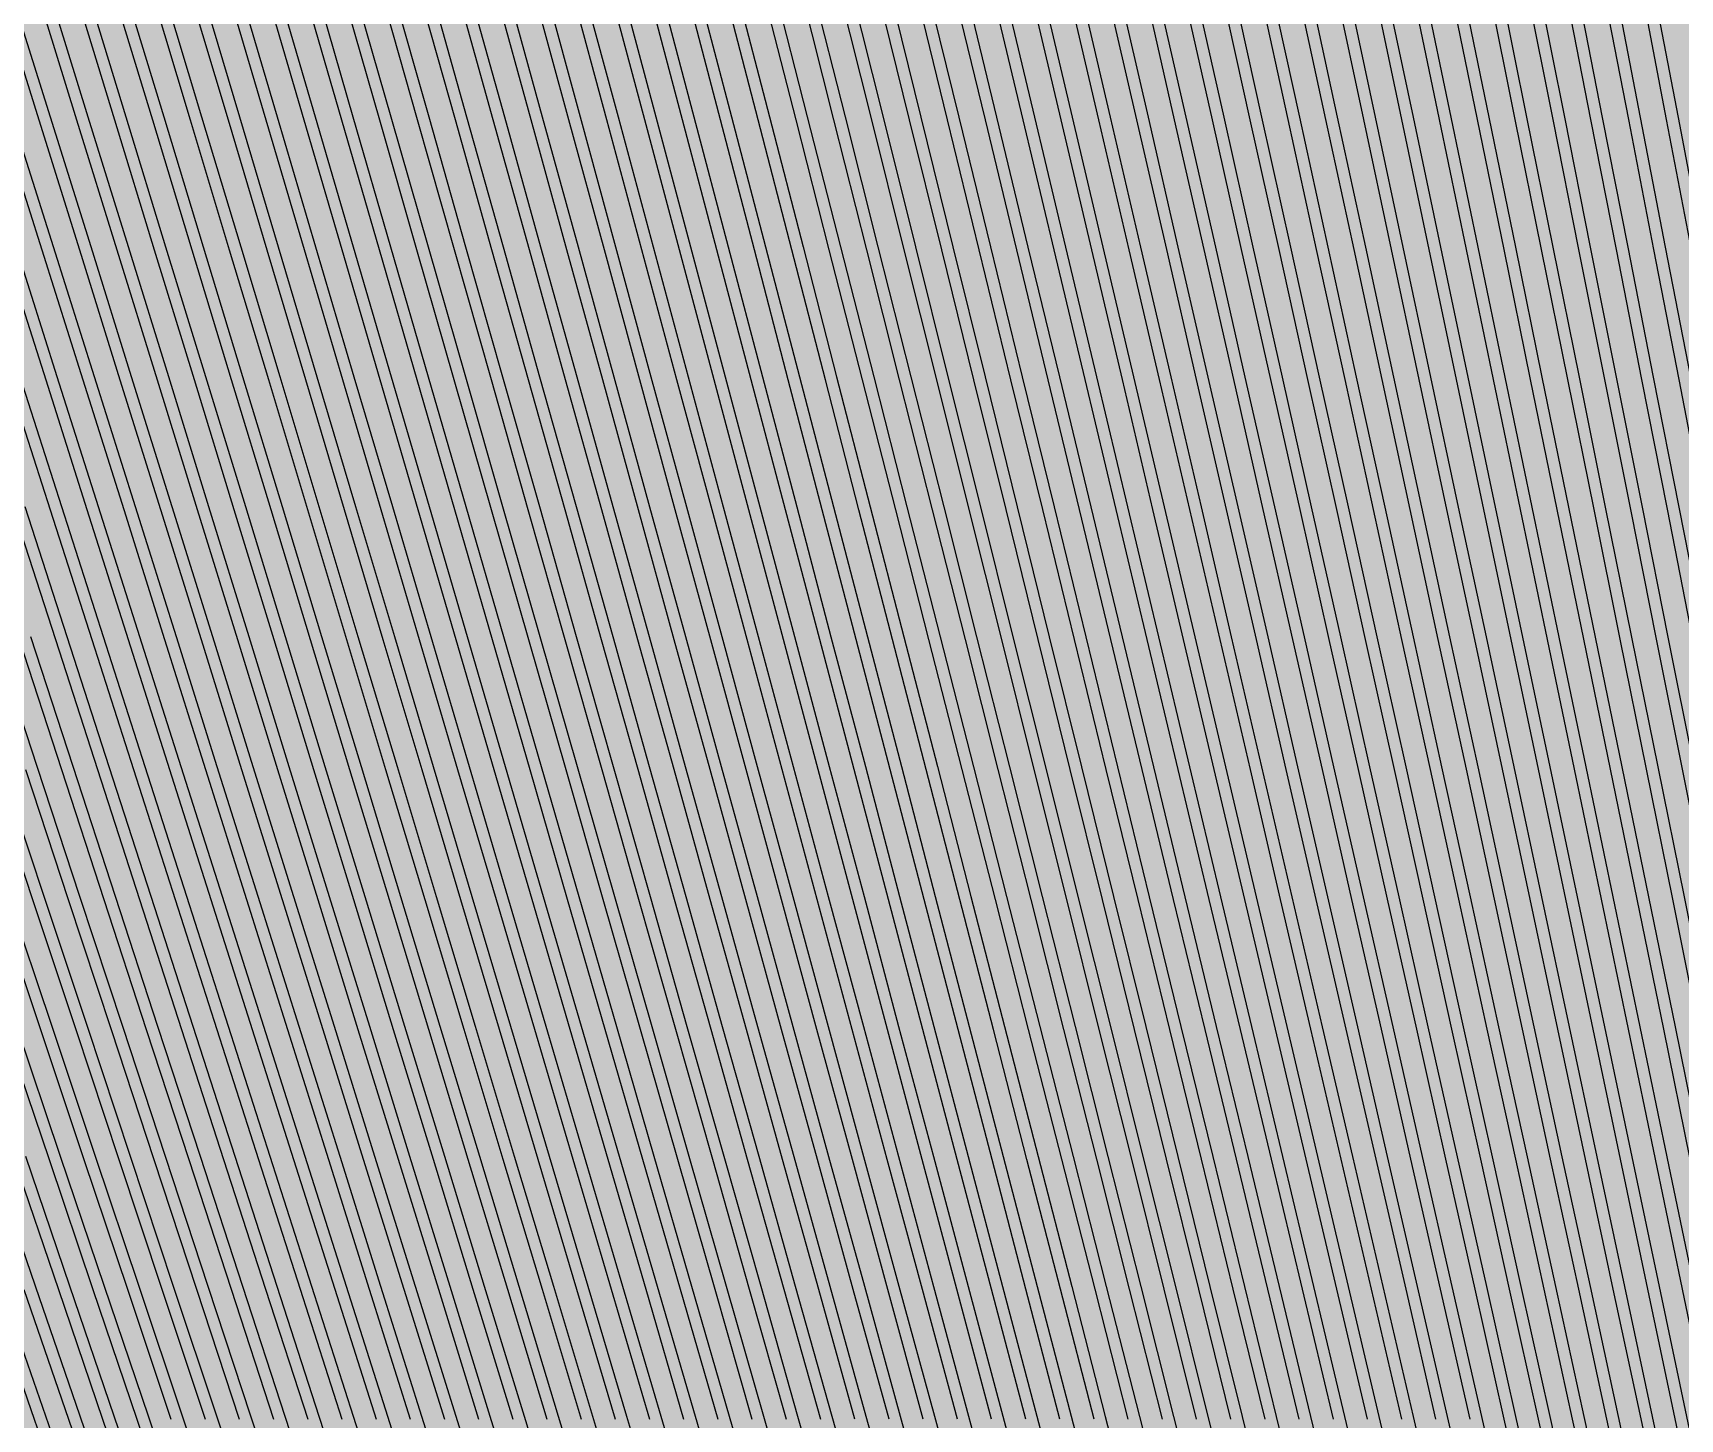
# Model space of a CAD drawing. Header units: metres. Extents: x -7231 to 10969, y -37556 to 1873.
# Drawn here: x 1142.6 to 1427.9, y -18014.6 to -17774.6 of the extents above; entities that cross this region are included whole.
import ezdxf

# ---------------------------------------------------------------- set-up
doc = ezdxf.new("R2010")
doc.units = ezdxf.units.M
for name, color, linetype in [('Metal1', 4, 'CONTINUOUS'), ('Metal2', 3, 'CONTINUOUS'), ('Polyimide', 7, 'CONTINUOUS')]:
    doc.layers.add(name, color=color, linetype=linetype)

msp = doc.modelspace()

# ---------------------------------------------------------------- hatches: boundary and pattern name
at = {"layer": 'Polyimide'}
msp.add_hatch(color=7, dxfattribs=at).paths.add_polyline_path([(4065.69, -468), (4066.67, -501.99), (4068.51, -535.99), (4071.41, -569.99), (4075.54, -603.99), (4081.04, -637.99), (4088.01, -671.99), (4096.52, -705.98), (4106.62, -739.98), (4118.33, -773.98), (4131.63, -807.98), (4146.49, -841.98), (4162.87, -875.98), (4180.68, -909.97), (4199.83, -943.97), (4220.22, -977.97), (4241.73, -1011.97), (4264.21, -1045.97), (4287.52, -1079.96), (4311.51, -1113.96), (4336.01, -1147.96), (4360.86, -1181.96), (4385.88, -1215.96), (4410.89, -1249.96), (4435.74, -1283.95), (4460.24, -1317.95), (4484.23, -1351.95), (4507.54, -1385.95), (4530.02, -1419.95), (4551.53, -1453.94), (4571.92, -1487.94), (4591.07, -1521.94), (4608.88, -1555.94), (4625.26, -1589.94), (4640.12, -1623.94), (4653.42, -1657.93), (4665.13, -1691.93), (4675.23, -1725.93), (4683.74, -1759.93), (4690.71, -1793.93), (4696.21, -1827.93), (4700.34, -1861.92), (4703.24, -1895.92), (4705.08, -1929.92), (4706.06, -1963.92), (4706.44, -1997.92), (4706.5, -2031.91), (4706.5, -4793.02), (4709.95, -4838.39), (4720.22, -4882.71), (4737.08, -4924.98), (4760.13, -4964.2), (4788.85, -4999.49), (4822.58, -5030.03), (4860.53, -5055.12), (4901.85, -5074.18), (4901.85, -5074.18), (4970.68, -5105.23), (5034.7, -5145.26), (5092.76, -5193.54), (5143.8, -5249.19), (5186.89, -5311.2), (5221.24, -5378.44), (5246.23, -5449.69), (5261.41, -5523.66), (5266.5, -5599), (5261.41, -5674.34), (5246.23, -5748.31), (5221.24, -5819.56), (5186.89, -5886.8), (5143.8, -5948.81), (5092.76, -6004.46), (5034.7, -6052.74), (4970.68, -6092.77), (4901.85, -6123.82), (4860.53, -6142.88), (4822.58, -6167.97), (4788.85, -6198.51), (4760.13, -6233.8), (4737.08, -6273.02), (4720.22, -6315.29), (4709.95, -6359.61), (4706.5, -6404.98), (4706.5, -9221.52), (4709.95, -9266.88), (4720.22, -9311.21), (4737.08, -9353.47), (4760.13, -9392.7), (4788.85, -9427.98), (4822.58, -9458.52), (4860.53, -9483.61), (4901.85, -9502.67), (4970.68, -9533.72), (5034.7, -9573.75), (5092.76, -9622.03), (5143.8, -9677.68), (5186.89, -9739.69), (5221.24, -9806.94), (5246.23, -9878.19), (5261.41, -9952.16), (5266.5, -10027.49), (5261.41, -10102.83), (5246.23, -10176.8), (5221.24, -10248.05), (5186.89, -10315.3), (5143.8, -10377.31), (5092.76, -10432.96), (5034.7, -10481.24), (4970.68, -10521.27), (4901.85, -10552.32), (4860.53, -10571.38), (4822.58, -10596.46), (4788.85, -10627), (4760.13, -10662.29), (4737.08, -10701.52), (4720.22, -10743.78), (4709.95, -10788.1), (4706.5, -10833.47), (4706.5, -13650.01), (4709.95, -13695.38), (4720.22, -13739.7), (4737.08, -13781.96), (4760.13, -13821.19), (4788.85, -13856.48), (4822.58, -13887.02), (4860.53, -13912.11), (4901.85, -13931.17), (4970.68, -13962.22), (5034.7, -14002.25), (5092.76, -14050.53), (5143.8, -14106.18), (5186.89, -14168.19), (5221.24, -14235.43), (5246.23, -14306.68), (5261.41, -14380.65), (5266.5, -14455.99), (5261.41, -14531.33), (5246.23, -14605.29), (5221.24, -14676.55), (5186.89, -14743.79), (5143.8, -14805.8), (5092.76, -14861.45), (5034.7, -14909.73), (4970.68, -14949.76), (4901.85, -14980.81), (4860.53, -14999.87), (4822.58, -15024.96), (4788.85, -15055.5), (4760.13, -15090.79), (4737.08, -15130.01), (4720.22, -15172.27), (4709.95, -15216.6), (4706.5, -15261.97), (4706.5, -15455.99), (4720.95, -15750.04), (4764.14, -16041.26), (4835.68, -16326.84), (4934.86, -16604.04), (5060.74, -16870.18), (5212.09, -17122.7), (5387.47, -17359.17), (5585.18, -17577.31), (5803.32, -17775.02), (6039.79, -17950.4), (6292.31, -18101.75), (6558.45, -18227.63), (6835.65, -18326.81), (7121.23, -18398.34), (7412.45, -18441.54), (7706.5, -18455.99), (9969.01, -18455.99), (10047.42, -18459.84), (10125.08, -18471.36), (10201.23, -18490.44), (10275.15, -18516.89), (10346.12, -18550.45), (10413.46, -18590.81), (10476.52, -18637.58), (10534.69, -18690.3), (10587.41, -18748.47), (10634.18, -18811.53), (10674.54, -18878.87), (10708.11, -18949.84), (10734.56, -19023.76), (10753.63, -19099.92), (10765.15, -19177.58), (10769.01, -19255.99), (10769.01, -20895.8), (10730.24, -20951.41), (10694.6, -21009.08), (10662.21, -21068.63), (10633.17, -21129.89), (10607.55, -21192.66), (10585.45, -21256.74), (10566.93, -21321.96), (10552.05, -21388.09), (10540.84, -21454.95), (10533.35, -21522.33), (10529.6, -21590.02), (10529.6, -21657.81), (10533.35, -21725.5), (10540.84, -21792.87), (10552.05, -21859.73), (10566.93, -21925.87), (10585.45, -21991.08), (10607.55, -22055.17), (10633.17, -22117.94), (10662.21, -22179.19), (10694.6, -22238.74), (10730.24, -22296.41), (10769.01, -22352.03), (10769.01, -32454.24), (10728.74, -32510.49), (10691.72, -32568.92), (10658.05, -32629.35), (10627.85, -32691.58), (10601.2, -32755.42), (10578.21, -32820.67), (10558.93, -32887.1), (10543.44, -32954.52), (10531.77, -33022.71), (10523.97, -33091.44), (10520.07, -33160.51), (10520.07, -33229.69), (10523.97, -33298.75), (10531.77, -33367.49), (10543.44, -33435.67), (10558.93, -33503.09), (10578.21, -33569.53), (10601.2, -33634.77), (10627.85, -33698.61), (10658.05, -33760.85), (10691.72, -33821.28), (10728.74, -33879.71), (10769.01, -33935.96), (10769.01, -36556), (10765.15, -36634.41), (10753.63, -36712.07), (10734.56, -36788.23), (10708.11, -36862.15), (10674.54, -36933.12), (10634.18, -37000.46), (10587.41, -37063.51), (10534.69, -37121.69), (10476.52, -37174.41), (10413.46, -37221.18), (10346.12, -37261.54), (10275.15, -37295.1), (10201.23, -37321.55), (10125.08, -37340.63), (10047.42, -37352.15), (9969.01, -37356), (-6231.01, -37356), (-6309.42, -37352.15), (-6387.08, -37340.63), (-6463.23, -37321.55), (-6537.15, -37295.1), (-6608.12, -37261.54), (-6675.46, -37221.18), (-6738.52, -37174.41), (-6796.69, -37121.69), (-6849.41, -37063.51), (-6896.18, -37000.46), (-6936.54, -36933.12), (-6970.11, -36862.15), (-6996.56, -36788.23), (-7015.63, -36712.07), (-7027.15, -36634.41), (-7031.01, -36556), (-7031.01, -33936), (-6990.74, -33879.75), (-6953.7, -33821.31), (-6920.03, -33760.88), (-6889.82, -33698.64), (-6863.18, -33634.8), (-6840.18, -33569.55), (-6820.9, -33503.11), (-6805.4, -33435.69), (-6793.74, -33367.49), (-6785.94, -33298.75), (-6782.03, -33229.68), (-6782.03, -33160.5), (-6785.94, -33091.43), (-6793.74, -33022.69), (-6805.4, -32954.5), (-6820.9, -32887.07), (-6840.18, -32820.63), (-6863.18, -32755.39), (-6889.82, -32691.54), (-6920.03, -32629.3), (-6953.7, -32568.87), (-6990.74, -32510.43), (-7031.01, -32454.18), (-7031.01, -22364.83), (-6990.74, -22308.58), (-6953.7, -22250.14), (-6920.03, -22189.71), (-6889.82, -22127.47), (-6863.18, -22063.62), (-6840.18, -21998.38), (-6820.9, -21931.94), (-6805.4, -21864.51), (-6793.74, -21796.32), (-6785.94, -21727.58), (-6782.03, -21658.51), (-6782.03, -21589.33), (-6785.94, -21520.26), (-6793.74, -21451.52), (-6805.4, -21383.32), (-6820.9, -21315.9), (-6840.18, -21249.46), (-6863.18, -21184.21), (-6889.82, -21120.37), (-6920.03, -21058.13), (-6953.7, -20997.7), (-6990.74, -20939.26), (-7031.01, -20883.01), (-7031.01, -19255.99), (-7027.15, -19177.58), (-7015.63, -19099.92), (-6996.56, -19023.76), (-6970.11, -18949.84), (-6936.54, -18878.87), (-6896.18, -18811.53), (-6849.41, -18748.47), (-6796.69, -18690.3), (-6738.52, -18637.58), (-6675.46, -18590.81), (-6608.12, -18550.45), (-6537.15, -18516.89), (-6463.23, -18490.44), (-6387.08, -18471.36), (-6309.42, -18459.84), (-6231.01, -18455.99), (-3968.5, -18455.99), (-3674.45, -18441.54), (-3383.23, -18398.34), (-3097.65, -18326.81), (-2820.45, -18227.63), (-2554.31, -18101.75), (-2301.79, -17950.4), (-2065.32, -17775.02), (-1847.18, -17577.31), (-1649.47, -17359.17), (-1474.09, -17122.7), (-1322.74, -16870.18), (-1196.86, -16604.04), (-1097.68, -16326.84), (-1026.14, -16041.26), (-982.95, -15750.04), (-968.5, -15455.99), (-968.5, -15261.97), (-971.95, -15216.6), (-982.22, -15172.27), (-999.08, -15130.01), (-1022.13, -15090.79), (-1050.85, -15055.5), (-1084.58, -15024.96), (-1122.53, -14999.87), (-1163.85, -14980.81), (-1232.68, -14949.76), (-1296.7, -14909.73), (-1354.76, -14861.45), (-1405.8, -14805.8), (-1448.89, -14743.79), (-1483.24, -14676.55), (-1508.23, -14605.29), (-1523.41, -14531.33), (-1528.5, -14455.99), (-1523.41, -14380.65), (-1508.23, -14306.68), (-1483.24, -14235.43), (-1448.89, -14168.19), (-1405.8, -14106.18), (-1354.76, -14050.53), (-1296.7, -14002.25), (-1232.68, -13962.22), (-1163.85, -13931.17), (-1122.53, -13912.11), (-1084.58, -13887.02), (-1050.85, -13856.48), (-1022.13, -13821.19), (-999.08, -13781.96), (-982.22, -13739.7), (-971.95, -13695.38), (-968.5, -13650.01), (-968.5, -12309.64), (-971.95, -12264.27), (-982.22, -12219.94), (-999.08, -12177.68), (-1022.13, -12138.46), (-1050.85, -12103.17), (-1084.58, -12072.63), (-1122.53, -12047.54), (-1163.85, -12028.48), (-1232.68, -11997.43), (-1296.7, -11957.4), (-1354.76, -11909.12), (-1405.8, -11853.47), (-1448.89, -11791.46), (-1483.24, -11724.22), (-1508.23, -11652.96), (-1523.41, -11579), (-1528.5, -11503.66), (-1523.41, -11428.32), (-1508.23, -11354.35), (-1483.24, -11283.1), (-1448.89, -11215.86), (-1405.8, -11153.85), (-1354.76, -11098.2), (-1296.7, -11049.92), (-1232.68, -11009.89), (-1163.85, -10978.84), (-1122.53, -10959.78), (-1084.58, -10934.69), (-1050.85, -10904.15), (-1022.13, -10868.86), (-999.08, -10829.63), (-982.22, -10787.37), (-971.95, -10743.05), (-968.5, -10697.68), (-968.5, -9357.31), (-971.95, -9311.94), (-982.22, -9267.62), (-999.08, -9225.35), (-1022.13, -9186.13), (-1050.85, -9150.84), (-1084.58, -9120.3), (-1122.53, -9095.21), (-1163.85, -9076.15), (-1163.85, -9076.15), (-1232.68, -9045.1), (-1296.7, -9005.07), (-1354.76, -8956.79), (-1405.8, -8901.14), (-1448.89, -8839.13), (-1483.24, -8771.89), (-1508.23, -8700.64), (-1523.41, -8626.67), (-1528.5, -8551.33), (-1523.41, -8475.99), (-1508.23, -8402.02), (-1483.24, -8330.77), (-1448.89, -8263.53), (-1405.8, -8201.52), (-1354.76, -8145.87), (-1296.7, -8097.59), (-1232.68, -8057.56), (-1163.85, -8026.51), (-1163.85, -8026.51), (-1122.53, -8007.45), (-1084.58, -7982.36), (-1050.85, -7951.82), (-1022.13, -7916.53), (-999.08, -7877.31), (-982.22, -7835.04), (-971.95, -7790.72), (-968.5, -7745.35), (-968.5, -6404.98), (-971.95, -6359.61), (-982.22, -6315.29), (-999.08, -6273.02), (-1022.13, -6233.8), (-1050.85, -6198.51), (-1084.58, -6167.97), (-1122.53, -6142.88), (-1163.85, -6123.82), (-1163.85, -6123.82), (-1232.68, -6092.77), (-1296.7, -6052.74), (-1354.76, -6004.46), (-1405.8, -5948.81), (-1448.89, -5886.8), (-1483.24, -5819.56), (-1508.23, -5748.31), (-1523.41, -5674.34), (-1528.5, -5599), (-1523.41, -5523.66), (-1508.23, -5449.69), (-1483.24, -5378.44), (-1448.89, -5311.2), (-1405.8, -5249.19), (-1354.76, -5193.54), (-1296.7, -5145.26), (-1232.68, -5105.23), (-1163.85, -5074.18), (-1163.85, -5074.18), (-1122.53, -5055.12), (-1084.58, -5030.03), (-1050.85, -4999.49), (-1022.13, -4964.2), (-999.08, -4924.98), (-982.22, -4882.71), (-971.95, -4838.39), (-968.5, -4793.02), (-968.5, -2031.91), (-968.44, -1997.92), (-968.06, -1963.92), (-967.05, -1929.92), (-965.18, -1895.92), (-962.22, -1861.92), (-958.01, -1827.93), (-952.41, -1793.93), (-945.31, -1759.93), (-936.64, -1725.93), (-926.35, -1691.93), (-914.43, -1657.93), (-900.88, -1623.94), (-885.74, -1589.94), (-869.05, -1555.94), (-850.91, -1521.94), (-831.4, -1487.94), (-810.63, -1453.94), (-788.72, -1419.95), (-765.82, -1385.95), (-742.07, -1351.95), (-717.63, -1317.95), (-692.67, -1283.95), (-667.36, -1249.96), (-641.88, -1215.96), (-616.39, -1181.96), (-591.08, -1147.96), (-566.12, -1113.96), (-541.68, -1079.96), (-517.93, -1045.97), (-495.03, -1011.97), (-473.12, -977.97), (-452.35, -943.97), (-432.84, -909.97), (-414.7, -875.98), (-398.01, -841.98), (-382.87, -807.98), (-369.32, -773.98), (-357.4, -739.98), (-347.11, -705.98), (-338.44, -671.99), (-331.34, -637.99), (-325.74, -603.99), (-321.53, -569.99), (-318.57, -535.99), (-316.7, -501.99), (-315.69, -468), (-315.31, -434), (-315.25, -400), (-315.25, 401), (-315.25, 451), (-315.25, 1644), (-270.25, 1644), (-270.03, 1637.13), (-269.35, 1630.29), (-268.23, 1623.52), (-266.67, 1616.82), (-264.68, 1610.25), (-262.26, 1603.82), (-259.42, 1597.56), (-256.18, 1591.5), (-252.55, 1585.67), (-248.55, 1580.08), (-244.19, 1574.77), (-239.5, 1569.75), (-234.48, 1565.06), (-229.17, 1560.7), (-223.58, 1556.7), (-217.75, 1553.07), (-211.69, 1549.83), (-205.43, 1546.99), (-199, 1544.57), (-192.43, 1542.58), (-185.73, 1541.02), (-178.96, 1539.9), (-172.12, 1539.22), (-165.25, 1539), (-158.38, 1539.22), (-151.54, 1539.9), (-144.77, 1541.02), (-138.07, 1542.58), (-131.5, 1544.57), (-125.07, 1546.99), (-118.81, 1549.83), (-112.75, 1553.07), (-106.92, 1556.7), (-101.33, 1560.7), (-96.02, 1565.06), (-91, 1569.75), (-86.31, 1574.77), (-81.95, 1580.08), (-77.95, 1585.67), (-74.32, 1591.5), (-71.08, 1597.56), (-68.24, 1603.82), (-65.82, 1610.25), (-63.83, 1616.82), (-62.27, 1623.52), (-61.15, 1630.29), (-60.47, 1637.13), (-60.25, 1644), (1853, 1644), (1853, 1573), (3815.25, 1573), (3815.46, 1579.54), (3816.11, 1586.05), (3817.17, 1592.51), (3818.66, 1598.88), (3820.56, 1605.14), (3822.86, 1611.27), (3825.56, 1617.23), (3828.65, 1623), (3832.1, 1628.56), (3835.91, 1633.88), (3840.07, 1638.93), (3844.54, 1643.71), (3849.32, 1648.18), (3854.37, 1652.34), (3859.69, 1656.15), (3865.25, 1659.6), (3871.02, 1662.69), (3876.98, 1665.39), (3883.11, 1667.69), (3889.37, 1669.59), (3895.74, 1671.08), (3902.2, 1672.14), (3908.71, 1672.79), (3915.25, 1673), (3921.79, 1672.79), (3928.3, 1672.14), (3934.76, 1671.08), (3941.13, 1669.59), (3947.39, 1667.69), (3953.52, 1665.39), (3959.48, 1662.69), (3965.25, 1659.6), (3970.81, 1656.15), (3976.13, 1652.34), (3981.18, 1648.18), (3985.96, 1643.71), (3990.43, 1638.93), (3994.59, 1633.88), (3998.4, 1628.56), (4001.85, 1623), (4004.94, 1617.23), (4007.64, 1611.27), (4009.94, 1605.14), (4011.84, 1598.88), (4013.33, 1592.51), (4014.39, 1586.05), (4015.04, 1579.54), (4015.25, 1573), (4065.25, 1573), (4065.25, 451), (4065.25, 401), (4065.25, -400), (4065.31, -434), (4065.69, -468)])

# ---------------------------------------------------------------- linework, layer by layer
at = {"layer": 'Metal1'}
for points in [[(1145.22, -17766.62), (1152.18, -17789.12), (1159.14, -17811.62), (1166.1, -17834.13), (1173.06, -17856.63), (1180.02, -17879.13), (1186.98, -17901.63), (1193.94, -17924.13), (1200.9, -17946.63), (1207.86, -17969.13), (1214.82, -17991.63), (1221.78, -18014.13), (1228.74, -18036.63)], [(1158.46, -17766.63), (1165.29, -17789.13), (1172.12, -17811.63), (1178.96, -17834.13), (1185.79, -17856.63), (1192.62, -17879.13), (1199.46, -17901.63), (1206.29, -17924.13), (1213.12, -17946.63), (1219.96, -17969.13), (1226.79, -17991.63), (1233.62, -18014.14), (1240.46, -18036.64)], [(1171.7, -17766.63), (1178.4, -17789.13), (1185.11, -17811.63), (1191.81, -17834.14), (1198.52, -17856.64), (1205.23, -17879.14), (1211.93, -17901.64), (1218.64, -17924.14), (1225.35, -17946.64), (1232.05, -17969.14), (1238.76, -17991.64), (1245.46, -18014.14), (1252.17, -18036.64)], [(1184.93, -17766.64), (1191.51, -17789.14), (1198.09, -17811.64), (1204.67, -17834.14), (1211.25, -17856.64), (1217.83, -17879.14), (1224.41, -17901.64), (1230.99, -17924.14), (1237.57, -17946.64), (1244.15, -17969.14), (1250.72, -17991.64), (1257.3, -18014.15), (1263.88, -18036.65)], [(1198.17, -17766.64), (1204.62, -17789.14), (1211.08, -17811.64), (1217.53, -17834.15), (1223.98, -17856.65), (1230.43, -17879.15), (1236.88, -17901.65), (1243.34, -17924.15), (1249.79, -17946.65), (1256.24, -17969.15), (1262.69, -17991.65), (1269.14, -18014.15), (1275.6, -18036.65)], [(1211.41, -17766.65), (1217.74, -17789.15), (1224.06, -17811.65), (1230.39, -17834.15), (1236.71, -17856.65), (1243.04, -17879.15), (1249.36, -17901.65), (1255.69, -17924.15), (1262.01, -17946.65), (1268.33, -17969.15), (1274.66, -17991.65), (1280.98, -18014.16), (1287.31, -18036.66)], [(1224.65, -17766.65), (1230.85, -17789.15), (1237.05, -17811.65), (1243.24, -17834.16), (1249.44, -17856.66), (1255.64, -17879.16), (1261.84, -17901.66), (1268.03, -17924.16), (1274.23, -17946.66), (1280.43, -17969.16), (1286.63, -17991.66), (1292.82, -18014.16), (1299.02, -18036.66)], [(1237.89, -17766.66), (1243.96, -17789.16), (1250.03, -17811.66), (1256.1, -17834.16), (1262.17, -17856.66), (1268.24, -17879.16), (1274.31, -17901.66), (1280.38, -17924.16), (1286.45, -17946.66), (1292.52, -17969.16), (1298.59, -17991.67), (1304.66, -18014.17), (1310.74, -18036.67)], [(1251.13, -17766.66), (1257.07, -17789.16), (1263.01, -17811.66), (1268.96, -17834.17), (1274.9, -17856.67), (1280.84, -17879.17), (1286.79, -17901.67), (1292.73, -17924.17), (1298.67, -17946.67), (1304.62, -17969.17), (1310.56, -17991.67), (1316.5, -18014.17), (1322.45, -18036.67)], [(1264.37, -17766.67), (1270.18, -17789.17), (1276, -17811.67), (1281.81, -17834.17), (1287.63, -17856.67), (1293.45, -17879.17), (1299.26, -17901.67), (1305.08, -17924.17), (1310.9, -17946.67), (1316.71, -17969.17), (1322.53, -17991.68), (1328.34, -18014.18), (1334.16, -18036.68)], [(1219.87, -18014.72), (1212.91, -17992.22), (1205.95, -17969.72), (1198.99, -17947.22), (1192.03, -17924.72), (1185.07, -17902.22), (1178.11, -17879.72), (1171.15, -17857.22), (1164.19, -17834.72), (1157.23, -17812.22), (1150.27, -17789.71), (1143.31, -17767.21)], [(1231.71, -18014.72), (1224.88, -17992.22), (1218.04, -17969.72), (1211.21, -17947.21), (1204.38, -17924.71), (1197.54, -17902.21), (1190.71, -17879.71), (1183.88, -17857.21), (1177.04, -17834.71), (1170.21, -17812.21), (1163.38, -17789.71), (1156.54, -17767.21)], [(1243.55, -18014.71), (1236.84, -17992.21), (1230.13, -17969.71), (1223.43, -17947.21), (1216.72, -17924.71), (1210.02, -17902.21), (1203.31, -17879.71), (1196.6, -17857.21), (1189.9, -17834.71), (1183.19, -17812.21), (1176.49, -17789.71), (1169.78, -17767.2)], [(1255.38, -18014.71), (1248.81, -17992.21), (1242.23, -17969.71), (1235.65, -17947.2), (1229.07, -17924.7), (1222.49, -17902.2), (1215.91, -17879.7), (1209.33, -17857.2), (1202.75, -17834.7), (1196.17, -17812.2), (1189.59, -17789.7), (1183.01, -17767.2)], [(1267.22, -18014.7), (1260.77, -17992.2), (1254.32, -17969.7), (1247.87, -17947.2), (1241.41, -17924.7), (1234.96, -17902.2), (1228.51, -17879.7), (1222.06, -17857.2), (1215.61, -17834.7), (1209.15, -17812.2), (1202.7, -17789.7), (1196.25, -17767.19)], [(1279.06, -18014.7), (1272.73, -17992.2), (1266.41, -17969.7), (1260.08, -17947.19), (1253.76, -17924.69), (1247.43, -17902.19), (1241.11, -17879.69), (1234.79, -17857.19), (1228.46, -17834.69), (1222.14, -17812.19), (1215.81, -17789.69), (1209.49, -17767.19)], [(1290.9, -18014.69), (1284.7, -17992.19), (1278.5, -17969.69), (1272.3, -17947.19), (1266.11, -17924.69), (1259.91, -17902.19), (1253.71, -17879.69), (1247.51, -17857.19), (1241.31, -17834.69), (1235.12, -17812.19), (1228.92, -17789.69), (1222.72, -17767.18)], [(1302.73, -18014.69), (1296.66, -17992.19), (1290.59, -17969.69), (1284.52, -17947.18), (1278.45, -17924.68), (1272.38, -17902.18), (1266.31, -17879.68), (1260.24, -17857.18), (1254.17, -17834.68), (1248.1, -17812.18), (1242.03, -17789.68), (1235.96, -17767.18)], [(1314.57, -18014.68), (1308.63, -17992.18), (1302.68, -17969.68), (1296.74, -17947.18), (1290.8, -17924.68), (1284.85, -17902.18), (1278.91, -17879.68), (1272.97, -17857.18), (1267.02, -17834.68), (1261.08, -17812.18), (1255.14, -17789.67), (1249.19, -17767.17)], [(1326.41, -18014.68), (1320.59, -17992.18), (1314.78, -17969.68), (1308.96, -17947.17), (1303.14, -17924.67), (1297.33, -17902.17), (1291.51, -17879.67), (1285.69, -17857.17), (1279.88, -17834.67), (1274.06, -17812.17), (1268.25, -17789.67), (1262.43, -17767.17)], [(1338.25, -18014.67), (1332.56, -17992.17), (1326.87, -17969.67), (1321.18, -17947.17), (1315.49, -17924.67), (1309.8, -17902.17), (1304.11, -17879.67), (1298.42, -17857.17), (1292.73, -17834.67), (1287.04, -17812.17), (1281.35, -17789.66), (1275.67, -17767.16)], [(1277.6, -17766.67), (1283.29, -17789.17), (1288.98, -17811.68), (1294.67, -17834.18), (1300.36, -17856.68), (1306.05, -17879.18), (1311.74, -17901.68), (1317.43, -17924.18), (1323.12, -17946.68), (1328.81, -17969.18), (1334.5, -17991.68), (1340.18, -18014.18), (1345.87, -18036.68)], [(1350.08, -18014.67), (1344.52, -17992.17), (1338.96, -17969.66), (1333.4, -17947.16), (1327.84, -17924.66), (1322.27, -17902.16), (1316.71, -17879.66), (1311.15, -17857.16), (1305.59, -17834.66), (1300.03, -17812.16), (1294.46, -17789.66), (1288.9, -17767.16)], [(1290.84, -17766.68), (1296.4, -17789.18), (1301.97, -17811.68), (1307.53, -17834.18), (1313.09, -17856.68), (1318.65, -17879.18), (1324.21, -17901.68), (1329.78, -17924.18), (1335.34, -17946.68), (1340.9, -17969.18), (1346.46, -17991.69), (1352.03, -18014.19), (1357.59, -18036.69)], [(1361.92, -18014.66), (1356.49, -17992.16), (1351.05, -17969.66), (1345.62, -17947.16), (1340.18, -17924.66), (1334.75, -17902.16), (1329.31, -17879.66), (1323.88, -17857.16), (1318.44, -17834.66), (1313.01, -17812.15), (1307.57, -17789.65), (1302.14, -17767.15)], [(1304.08, -17766.68), (1309.52, -17789.18), (1314.95, -17811.69), (1320.39, -17834.19), (1325.82, -17856.69), (1331.26, -17879.19), (1336.69, -17901.69), (1342.13, -17924.19), (1347.56, -17946.69), (1353, -17969.19), (1358.43, -17991.69), (1363.87, -18014.19), (1369.3, -18036.69)], [(1373.76, -18014.66), (1368.45, -17992.16), (1363.14, -17969.65), (1357.84, -17947.15), (1352.53, -17924.65), (1347.22, -17902.15), (1341.91, -17879.65), (1336.6, -17857.15), (1331.3, -17834.65), (1325.99, -17812.15), (1320.68, -17789.65), (1315.37, -17767.15)], [(1317.32, -17766.69), (1322.63, -17789.19), (1327.94, -17811.69), (1333.24, -17834.19), (1338.55, -17856.69), (1343.86, -17879.19), (1349.17, -17901.69), (1354.47, -17924.19), (1359.78, -17946.69), (1365.09, -17969.2), (1370.4, -17991.7), (1375.71, -18014.2), (1381.01, -18036.7)], [(1385.6, -18014.65), (1380.42, -17992.15), (1375.23, -17969.65), (1370.05, -17947.15), (1364.87, -17924.65), (1359.69, -17902.15), (1354.51, -17879.65), (1349.33, -17857.15), (1344.15, -17834.65), (1338.97, -17812.14), (1333.79, -17789.64), (1328.61, -17767.14)], [(1330.56, -17766.69), (1335.74, -17789.2), (1340.92, -17811.7), (1346.1, -17834.2), (1351.28, -17856.7), (1356.46, -17879.2), (1361.64, -17901.7), (1366.82, -17924.2), (1372, -17946.7), (1377.18, -17969.2), (1382.36, -17991.7), (1387.55, -18014.2), (1392.73, -18036.7)], [(1402.49, -18037.15), (1397.43, -18014.65), (1392.38, -17992.14), (1387.33, -17969.64), (1382.27, -17947.14), (1377.22, -17924.64), (1372.17, -17902.14), (1367.11, -17879.64), (1362.06, -17857.14), (1357.01, -17834.64), (1351.95, -17812.14), (1346.9, -17789.64), (1341.85, -17767.14)], [(1343.8, -17766.7), (1348.85, -17789.2), (1353.9, -17811.7), (1358.96, -17834.2), (1364.01, -17856.7), (1369.06, -17879.2), (1374.12, -17901.7), (1379.17, -17924.2), (1384.22, -17946.71), (1389.28, -17969.21), (1394.33, -17991.71), (1399.38, -18014.21), (1404.44, -18036.71)], [(1414.2, -18037.14), (1409.27, -18014.64), (1404.34, -17992.14), (1399.42, -17969.64), (1394.49, -17947.14), (1389.57, -17924.64), (1384.64, -17902.14), (1379.71, -17879.64), (1374.79, -17857.14), (1369.86, -17834.63), (1364.93, -17812.13), (1360.01, -17789.63), (1355.08, -17767.13)], [(1357.03, -17766.7), (1361.96, -17789.21), (1366.89, -17811.71), (1371.81, -17834.21), (1376.74, -17856.71), (1381.67, -17879.21), (1386.59, -17901.71), (1391.52, -17924.21), (1396.45, -17946.71), (1401.37, -17969.21), (1406.3, -17991.71), (1411.22, -18014.21), (1416.15, -18036.71)], [(1425.91, -18037.14), (1421.11, -18014.63), (1416.31, -17992.13), (1411.51, -17969.63), (1406.71, -17947.13), (1401.91, -17924.63), (1397.11, -17902.13), (1392.31, -17879.63), (1387.51, -17857.13), (1382.72, -17834.63), (1377.92, -17812.13), (1373.12, -17789.63), (1368.32, -17767.13)], [(1370.27, -17766.71), (1375.07, -17789.21), (1379.87, -17811.71), (1384.67, -17834.21), (1389.47, -17856.71), (1394.27, -17879.21), (1399.07, -17901.71), (1403.87, -17924.21), (1408.67, -17946.72), (1413.47, -17969.22), (1418.27, -17991.72), (1423.06, -18014.22), (1427.86, -18036.72)], [(1437.62, -18037.13), (1432.95, -18014.63), (1428.27, -17992.13), (1423.6, -17969.63), (1418.93, -17947.13), (1414.26, -17924.63), (1409.59, -17902.13), (1404.91, -17879.63), (1400.24, -17857.12), (1395.57, -17834.62), (1390.9, -17812.12), (1386.23, -17789.62), (1381.55, -17767.12)], [(1383.51, -17766.72), (1388.18, -17789.22), (1392.86, -17811.72), (1397.53, -17834.22), (1402.2, -17856.72), (1406.87, -17879.22), (1411.54, -17901.72), (1416.22, -17924.22), (1420.89, -17946.72), (1425.56, -17969.22), (1430.23, -17991.72), (1434.9, -18014.22), (1439.58, -18036.72)], [(1449.33, -18037.12), (1444.78, -18014.62), (1440.24, -17992.12), (1435.69, -17969.62), (1431.15, -17947.12), (1426.6, -17924.62), (1422.06, -17902.12), (1417.51, -17879.62), (1412.97, -17857.12), (1408.42, -17834.62), (1403.88, -17812.12), (1399.33, -17789.62), (1394.79, -17767.12)], [(1396.75, -17766.72), (1401.29, -17789.22), (1405.84, -17811.72), (1410.38, -17834.22), (1414.93, -17856.72), (1419.47, -17879.22), (1424.02, -17901.72), (1428.56, -17924.23), (1433.11, -17946.73), (1437.65, -17969.23), (1442.2, -17991.73), (1446.74, -18014.23), (1451.29, -18036.73)], [(1461.04, -18037.12), (1456.62, -18014.62), (1452.2, -17992.12), (1447.79, -17969.62), (1443.37, -17947.12), (1438.95, -17924.62), (1434.53, -17902.12), (1430.11, -17879.61), (1425.7, -17857.11), (1421.28, -17834.61), (1416.86, -17812.11), (1412.44, -17789.61), (1408.03, -17767.11)], [(1409.99, -17766.73), (1414.41, -17789.23), (1418.82, -17811.73), (1423.24, -17834.23), (1427.66, -17856.73), (1432.08, -17879.23), (1436.5, -17901.73), (1440.91, -17924.23), (1445.33, -17946.73), (1449.75, -17969.23), (1454.17, -17991.73), (1458.58, -18014.23), (1463, -18036.73)], [(1472.75, -18037.11), (1468.46, -18014.61), (1464.17, -17992.11), (1459.88, -17969.61), (1455.59, -17947.11), (1451.3, -17924.61), (1447.01, -17902.11), (1442.72, -17879.61), (1438.42, -17857.11), (1434.13, -17834.61), (1429.84, -17812.11), (1425.55, -17789.61), (1421.26, -17767.11)], [(1423.23, -17766.73), (1427.52, -17789.23), (1431.81, -17811.73), (1436.1, -17834.23), (1440.39, -17856.73), (1444.68, -17879.23), (1448.97, -17901.74), (1453.26, -17924.24), (1457.55, -17946.74), (1461.84, -17969.24), (1466.13, -17991.74), (1470.42, -18014.24), (1474.71, -18036.74)], [(1139.07, -17789.12), (1146.15, -17811.62), (1153.24, -17834.12), (1160.33, -17856.62), (1167.42, -17879.12), (1174.5, -17901.62), (1181.59, -17924.12), (1188.68, -17946.62), (1195.77, -17969.12), (1202.86, -17991.63), (1209.94, -18014.13), (1217.03, -18036.63)], [(1208.04, -18014.73), (1200.95, -17992.23), (1193.86, -17969.73), (1186.77, -17947.22), (1179.68, -17924.72), (1172.6, -17902.22), (1165.51, -17879.72), (1158.42, -17857.22), (1151.33, -17834.72), (1144.25, -17812.22), (1137.16, -17789.72)], [(1196.2, -18014.73), (1188.98, -17992.23), (1181.77, -17969.73), (1174.55, -17947.23), (1167.34, -17924.73), (1160.12, -17902.23), (1152.91, -17879.73), (1145.7, -17857.23), (1138.48, -17834.73)], [(1140.38, -17834.12), (1147.6, -17856.62), (1154.81, -17879.12), (1162.03, -17901.62), (1169.24, -17924.12), (1176.46, -17946.62), (1183.67, -17969.12), (1190.89, -17991.62), (1198.1, -18014.12), (1205.32, -18036.62)], [(1184.36, -18014.74), (1177.02, -17992.24), (1169.68, -17969.74), (1162.34, -17947.23), (1154.99, -17924.73), (1147.65, -17902.23), (1140.31, -17879.73)], [(1142.21, -17879.11), (1149.55, -17901.61), (1156.89, -17924.11), (1164.24, -17946.61), (1171.58, -17969.11), (1178.92, -17991.62), (1186.26, -18014.12), (1193.6, -18036.62)], [(1172.52, -18014.74), (1165.05, -17992.24), (1157.59, -17969.74), (1150.12, -17947.24), (1142.65, -17924.74), (1135.18, -17902.24)], [(1137.08, -17901.61), (1144.55, -17924.11), (1152.01, -17946.61), (1159.48, -17969.11), (1166.95, -17991.61), (1174.42, -18014.11), (1181.89, -18036.61)], [(1312.61, -18464.76), (1305.01, -18442.26), (1297.42, -18419.76), (1289.82, -18397.26), (1282.22, -18374.76), (1274.63, -18352.26), (1267.03, -18329.76), (1259.44, -18307.25), (1251.84, -18284.75), (1244.24, -18262.25), (1236.65, -18239.75), (1229.05, -18217.25), (1221.46, -18194.75), (1213.86, -18172.25), (1206.26, -18149.75), (1198.67, -18127.25), (1191.07, -18104.75), (1183.47, -18082.25), (1175.88, -18059.75), (1168.28, -18037.25), (1160.69, -18014.75), (1153.09, -17992.25), (1145.49, -17969.74), (1137.9, -17947.24)], [(1139.79, -17946.6), (1147.39, -17969.11), (1154.99, -17991.61), (1162.58, -18014.11), (1170.18, -18036.61), (1177.77, -18059.11), (1185.37, -18081.61), (1192.97, -18104.11), (1200.56, -18126.61), (1208.16, -18149.11), (1215.75, -18171.61), (1223.35, -18194.11), (1230.95, -18216.61), (1238.54, -18239.11), (1246.14, -18261.61), (1253.74, -18284.11), (1261.33, -18306.62), (1268.93, -18329.12), (1276.52, -18351.62), (1284.12, -18374.12), (1291.72, -18396.62), (1299.31, -18419.12), (1306.91, -18441.62), (1314.5, -18464.12)], [(1135.29, -17969.1), (1143.02, -17991.6), (1150.74, -18014.1), (1158.46, -18036.6), (1166.19, -18059.1), (1173.91, -18081.6), (1181.63, -18104.1), (1189.36, -18126.61), (1197.08, -18149.11), (1204.8, -18171.61), (1212.53, -18194.11), (1220.25, -18216.61), (1227.97, -18239.11), (1235.7, -18261.61), (1243.42, -18284.11), (1251.14, -18306.61), (1258.87, -18329.11), (1266.59, -18351.61), (1274.31, -18374.11), (1282.04, -18396.61), (1289.76, -18419.11), (1297.48, -18441.61), (1305.21, -18464.12)], [(1303.31, -18464.76), (1295.59, -18442.26), (1287.87, -18419.76), (1280.14, -18397.26), (1272.42, -18374.76), (1264.7, -18352.26), (1256.98, -18329.76), (1249.25, -18307.26), (1241.53, -18284.76), (1233.81, -18262.26), (1226.08, -18239.76), (1218.36, -18217.26), (1210.64, -18194.76), (1202.91, -18172.26), (1195.19, -18149.76), (1187.47, -18127.25), (1179.74, -18104.75), (1172.02, -18082.25), (1164.3, -18059.75), (1156.57, -18037.25), (1148.85, -18014.75), (1141.13, -17992.25)]]:
    msp.add_lwpolyline(points, dxfattribs=at)
at = {"layer": 'Metal2'}
for points in [[(1138.6, -17766.62), (1145.62, -17789.12), (1152.65, -17811.62), (1159.67, -17834.12), (1166.69, -17856.62), (1173.72, -17879.12), (1180.74, -17901.62), (1187.77, -17924.13), (1194.79, -17946.63), (1201.82, -17969.13), (1208.84, -17991.63), (1215.86, -18014.13), (1222.89, -18036.63)], [(1151.84, -17766.63), (1158.73, -17789.13), (1165.63, -17811.63), (1172.53, -17834.13), (1179.43, -17856.63), (1186.32, -17879.13), (1193.22, -17901.63), (1200.12, -17924.13), (1207.01, -17946.63), (1213.91, -17969.13), (1220.81, -17991.63), (1227.7, -18014.13), (1234.6, -18036.63)], [(1165.08, -17766.63), (1171.85, -17789.13), (1178.62, -17811.63), (1185.39, -17834.13), (1192.16, -17856.63), (1198.93, -17879.13), (1205.69, -17901.63), (1212.46, -17924.14), (1219.23, -17946.64), (1226, -17969.14), (1232.77, -17991.64), (1239.54, -18014.14), (1246.31, -18036.64)], [(1178.31, -17766.64), (1184.96, -17789.14), (1191.6, -17811.64), (1198.24, -17834.14), (1204.89, -17856.64), (1211.53, -17879.14), (1218.17, -17901.64), (1224.81, -17924.14), (1231.46, -17946.64), (1238.1, -17969.14), (1244.74, -17991.64), (1251.38, -18014.14), (1258.03, -18036.64)], [(1191.55, -17766.64), (1198.07, -17789.14), (1204.58, -17811.64), (1211.1, -17834.14), (1217.62, -17856.64), (1224.13, -17879.14), (1230.65, -17901.64), (1237.16, -17924.15), (1243.68, -17946.65), (1250.19, -17969.15), (1256.71, -17991.65), (1263.22, -18014.15), (1269.74, -18036.65)], [(1204.79, -17766.65), (1211.18, -17789.15), (1217.57, -17811.65), (1223.96, -17834.15), (1230.35, -17856.65), (1236.73, -17879.15), (1243.12, -17901.65), (1249.51, -17924.15), (1255.9, -17946.65), (1262.29, -17969.15), (1268.68, -17991.65), (1275.06, -18014.15), (1281.45, -18036.65)], [(1218.03, -17766.65), (1224.29, -17789.15), (1230.55, -17811.65), (1236.81, -17834.15), (1243.08, -17856.65), (1249.34, -17879.15), (1255.6, -17901.65), (1261.86, -17924.16), (1268.12, -17946.66), (1274.38, -17969.16), (1280.64, -17991.66), (1286.9, -18014.16), (1293.17, -18036.66)], [(1231.27, -17766.66), (1237.4, -17789.16), (1243.54, -17811.66), (1249.67, -17834.16), (1255.81, -17856.66), (1261.94, -17879.16), (1268.07, -17901.66), (1274.21, -17924.16), (1280.34, -17946.66), (1286.48, -17969.16), (1292.61, -17991.66), (1298.74, -18014.16), (1304.88, -18036.66)], [(1244.51, -17766.66), (1250.51, -17789.16), (1256.52, -17811.66), (1262.53, -17834.16), (1268.54, -17856.66), (1274.54, -17879.16), (1280.55, -17901.66), (1286.56, -17924.17), (1292.56, -17946.67), (1298.57, -17969.17), (1304.58, -17991.67), (1310.58, -18014.17), (1316.59, -18036.67)], [(1257.75, -17766.67), (1263.63, -17789.17), (1269.51, -17811.67), (1275.39, -17834.17), (1281.27, -17856.67), (1287.15, -17879.17), (1293.03, -17901.67), (1298.91, -17924.17), (1304.79, -17946.67), (1310.67, -17969.17), (1316.55, -17991.67), (1322.42, -18014.17), (1328.3, -18036.67)], [(1213.95, -18014.72), (1206.93, -17992.22), (1199.91, -17969.72), (1192.88, -17947.22), (1185.86, -17924.72), (1178.83, -17902.22), (1171.81, -17879.72), (1164.79, -17857.22), (1157.76, -17834.72), (1150.74, -17812.22), (1143.71, -17789.72), (1136.69, -17767.22)], [(1225.79, -18014.72), (1218.89, -17992.22), (1212, -17969.72), (1205.1, -17947.22), (1198.2, -17924.72), (1191.31, -17902.22), (1184.41, -17879.72), (1177.51, -17857.21), (1170.62, -17834.71), (1163.72, -17812.21), (1156.82, -17789.71), (1149.93, -17767.21)], [(1237.63, -18014.71), (1230.86, -17992.21), (1224.09, -17969.71), (1217.32, -17947.21), (1210.55, -17924.71), (1203.78, -17902.21), (1197.01, -17879.71), (1190.24, -17857.21), (1183.47, -17834.71), (1176.7, -17812.21), (1169.93, -17789.71), (1163.16, -17767.21)], [(1249.47, -18014.71), (1242.82, -17992.21), (1236.18, -17969.71), (1229.54, -17947.21), (1222.9, -17924.71), (1216.25, -17902.21), (1209.61, -17879.71), (1202.97, -17857.2), (1196.32, -17834.7), (1189.68, -17812.2), (1183.04, -17789.7), (1176.4, -17767.2)], [(1261.3, -18014.7), (1254.79, -17992.2), (1248.27, -17969.7), (1241.76, -17947.2), (1235.24, -17924.7), (1228.73, -17902.2), (1222.21, -17879.7), (1215.69, -17857.2), (1209.18, -17834.7), (1202.66, -17812.2), (1196.15, -17789.7), (1189.63, -17767.2)], [(1273.14, -18014.7), (1266.75, -17992.2), (1260.36, -17969.7), (1253.98, -17947.2), (1247.59, -17924.7), (1241.2, -17902.2), (1234.81, -17879.7), (1228.42, -17857.19), (1222.03, -17834.69), (1215.64, -17812.19), (1209.26, -17789.69), (1202.87, -17767.19)], [(1284.98, -18014.69), (1278.72, -17992.19), (1272.46, -17969.69), (1266.19, -17947.19), (1259.93, -17924.69), (1253.67, -17902.19), (1247.41, -17879.69), (1241.15, -17857.19), (1234.89, -17834.69), (1228.63, -17812.19), (1222.37, -17789.69), (1216.1, -17767.19)], [(1296.82, -18014.69), (1290.68, -17992.19), (1284.55, -17969.69), (1278.41, -17947.19), (1272.28, -17924.69), (1266.14, -17902.19), (1260.01, -17879.69), (1253.88, -17857.18), (1247.74, -17834.68), (1241.61, -17812.18), (1235.47, -17789.68), (1229.34, -17767.18)], [(1308.65, -18014.68), (1302.65, -17992.18), (1296.64, -17969.68), (1290.63, -17947.18), (1284.62, -17924.68), (1278.62, -17902.18), (1272.61, -17879.68), (1266.6, -17857.18), (1260.6, -17834.68), (1254.59, -17812.18), (1248.58, -17789.68), (1242.58, -17767.18)], [(1320.49, -18014.68), (1314.61, -17992.18), (1308.73, -17969.68), (1302.85, -17947.18), (1296.97, -17924.68), (1291.09, -17902.18), (1285.21, -17879.68), (1279.33, -17857.17), (1273.45, -17834.67), (1267.57, -17812.17), (1261.69, -17789.67), (1255.81, -17767.17)], [(1332.33, -18014.67), (1326.57, -17992.17), (1320.82, -17969.67), (1315.07, -17947.17), (1309.32, -17924.67), (1303.56, -17902.17), (1297.81, -17879.67), (1292.06, -17857.17), (1286.31, -17834.67), (1280.55, -17812.17), (1274.8, -17789.67), (1269.05, -17767.17)], [(1270.99, -17766.67), (1276.74, -17789.17), (1282.49, -17811.67), (1288.24, -17834.17), (1294, -17856.67), (1299.75, -17879.17), (1305.5, -17901.68), (1311.25, -17924.18), (1317.01, -17946.68), (1322.76, -17969.18), (1328.51, -17991.68), (1334.26, -18014.18), (1340.02, -18036.68)], [(1344.16, -18014.67), (1338.54, -17992.17), (1332.91, -17969.67), (1327.29, -17947.17), (1321.66, -17924.67), (1316.04, -17902.17), (1310.41, -17879.66), (1304.79, -17857.16), (1299.16, -17834.66), (1293.53, -17812.16), (1287.91, -17789.66), (1282.28, -17767.16)], [(1284.22, -17766.68), (1289.85, -17789.18), (1295.47, -17811.68), (1301.1, -17834.18), (1306.73, -17856.68), (1312.35, -17879.18), (1317.98, -17901.68), (1323.6, -17924.18), (1329.23, -17946.68), (1334.85, -17969.18), (1340.48, -17991.68), (1346.11, -18014.18), (1351.73, -18036.68)], [(1356, -18014.66), (1350.5, -17992.16), (1345.01, -17969.66), (1339.51, -17947.16), (1334.01, -17924.66), (1328.51, -17902.16), (1323.01, -17879.66), (1317.51, -17857.16), (1312.01, -17834.66), (1306.52, -17812.16), (1301.02, -17789.66), (1295.52, -17767.16)], [(1297.46, -17766.68), (1302.96, -17789.18), (1308.46, -17811.68), (1313.96, -17834.18), (1319.46, -17856.68), (1324.95, -17879.18), (1330.45, -17901.69), (1335.95, -17924.19), (1341.45, -17946.69), (1346.95, -17969.19), (1352.45, -17991.69), (1357.95, -18014.19), (1363.44, -18036.69)], [(1367.84, -18014.66), (1362.47, -17992.16), (1357.1, -17969.66), (1351.73, -17947.16), (1346.35, -17924.66), (1340.98, -17902.16), (1335.61, -17879.65), (1330.24, -17857.15), (1324.87, -17834.65), (1319.5, -17812.15), (1314.13, -17789.65), (1308.76, -17767.15)], [(1310.7, -17766.69), (1316.07, -17789.19), (1321.44, -17811.69), (1326.81, -17834.19), (1332.19, -17856.69), (1337.56, -17879.19), (1342.93, -17901.69), (1348.3, -17924.19), (1353.67, -17946.69), (1359.04, -17969.19), (1364.41, -17991.69), (1369.79, -18014.19), (1375.16, -18036.69)], [(1379.68, -18014.65), (1374.43, -17992.15), (1369.19, -17969.65), (1363.94, -17947.15), (1358.7, -17924.65), (1353.46, -17902.15), (1348.21, -17879.65), (1342.97, -17857.15), (1337.72, -17834.65), (1332.48, -17812.15), (1327.24, -17789.65), (1321.99, -17767.15)], [(1323.94, -17766.69), (1329.18, -17789.19), (1334.43, -17811.69), (1339.67, -17834.19), (1344.92, -17856.69), (1350.16, -17879.2), (1355.4, -17901.7), (1360.65, -17924.2), (1365.89, -17946.7), (1371.14, -17969.2), (1376.38, -17991.7), (1381.63, -18014.2), (1386.87, -18036.7)], [(1391.51, -18014.65), (1386.4, -17992.15), (1381.28, -17969.65), (1376.16, -17947.15), (1371.05, -17924.65), (1365.93, -17902.14), (1360.81, -17879.64), (1355.7, -17857.14), (1350.58, -17834.64), (1345.46, -17812.14), (1340.34, -17789.64), (1335.23, -17767.14)], [(1337.18, -17766.7), (1342.29, -17789.2), (1347.41, -17811.7), (1352.53, -17834.2), (1357.65, -17856.7), (1362.76, -17879.2), (1367.88, -17901.7), (1373, -17924.2), (1378.11, -17946.7), (1383.23, -17969.2), (1388.35, -17991.7), (1393.47, -18014.2), (1398.58, -18036.71)], [(1408.34, -18037.14), (1403.35, -18014.64), (1398.36, -17992.14), (1393.37, -17969.64), (1388.38, -17947.14), (1383.39, -17924.64), (1378.4, -17902.14), (1373.41, -17879.64), (1368.42, -17857.14), (1363.43, -17834.64), (1358.44, -17812.14), (1353.45, -17789.64), (1348.46, -17767.14)], [(1350.42, -17766.7), (1355.41, -17789.2), (1360.4, -17811.7), (1365.39, -17834.2), (1370.38, -17856.7), (1375.37, -17879.21), (1380.36, -17901.71), (1385.35, -17924.21), (1390.34, -17946.71), (1395.33, -17969.21), (1400.32, -17991.71), (1405.3, -18014.21), (1410.29, -18036.71)], [(1420.05, -18037.14), (1415.19, -18014.64), (1410.33, -17992.14), (1405.46, -17969.64), (1400.6, -17947.14), (1395.74, -17924.63), (1390.88, -17902.13), (1386.01, -17879.63), (1381.15, -17857.13), (1376.29, -17834.63), (1371.42, -17812.13), (1366.56, -17789.63), (1361.7, -17767.13)], [(1363.65, -17766.71), (1368.52, -17789.21), (1373.38, -17811.71), (1378.24, -17834.21), (1383.11, -17856.71), (1387.97, -17879.21), (1392.83, -17901.71), (1397.69, -17924.21), (1402.56, -17946.71), (1407.42, -17969.21), (1412.28, -17991.71), (1417.14, -18014.22), (1422.01, -18036.72)], [(1431.76, -18037.13), (1427.03, -18014.63), (1422.29, -17992.13), (1417.56, -17969.63), (1412.82, -17947.13), (1408.08, -17924.63), (1403.35, -17902.13), (1398.61, -17879.63), (1393.88, -17857.13), (1389.14, -17834.63), (1384.41, -17812.13), (1379.67, -17789.63), (1374.94, -17767.12)], [(1376.89, -17766.71), (1381.63, -17789.21), (1386.36, -17811.71), (1391.1, -17834.21), (1395.84, -17856.72), (1400.57, -17879.22), (1405.31, -17901.72), (1410.04, -17924.22), (1414.78, -17946.72), (1419.51, -17969.22), (1424.25, -17991.72), (1428.98, -18014.22), (1433.72, -18036.72)], [(1443.47, -18037.13), (1438.87, -18014.63), (1434.26, -17992.13), (1429.65, -17969.63), (1425.04, -17947.12), (1420.43, -17924.62), (1415.82, -17902.12), (1411.21, -17879.62), (1406.61, -17857.12), (1402, -17834.62), (1397.39, -17812.12), (1392.78, -17789.62), (1388.17, -17767.12)], [(1390.13, -17766.72), (1394.74, -17789.22), (1399.35, -17811.72), (1403.96, -17834.22), (1408.56, -17856.72), (1413.17, -17879.22), (1417.78, -17901.72), (1422.39, -17924.22), (1427, -17946.72), (1431.61, -17969.22), (1436.22, -17991.72), (1440.82, -18014.23), (1445.43, -18036.73)], [(1455.18, -18037.12), (1450.7, -18014.62), (1446.22, -17992.12), (1441.74, -17969.62), (1437.26, -17947.12), (1432.78, -17924.62), (1428.3, -17902.12), (1423.81, -17879.62), (1419.33, -17857.12), (1414.85, -17834.62), (1410.37, -17812.12), (1405.89, -17789.61), (1401.41, -17767.11)], [(1403.37, -17766.72), (1407.85, -17789.22), (1412.33, -17811.72), (1416.81, -17834.23), (1421.29, -17856.73), (1425.78, -17879.23), (1430.26, -17901.73), (1434.74, -17924.23), (1439.22, -17946.73), (1443.7, -17969.23), (1448.18, -17991.73), (1452.66, -18014.23), (1457.15, -18036.73)], [(1466.89, -18037.12), (1462.54, -18014.62), (1458.19, -17992.12), (1453.83, -17969.61), (1449.48, -17947.11), (1445.12, -17924.61), (1440.77, -17902.11), (1436.42, -17879.61), (1432.06, -17857.11), (1427.71, -17834.61), (1423.35, -17812.11), (1419, -17789.61), (1414.64, -17767.11)], [(1416.61, -17766.73), (1420.96, -17789.23), (1425.32, -17811.73), (1429.67, -17834.23), (1434.02, -17856.73), (1438.38, -17879.23), (1442.73, -17901.73), (1447.09, -17924.23), (1451.44, -17946.73), (1455.8, -17969.23), (1460.15, -17991.74), (1464.5, -18014.24), (1468.86, -18036.74)], [(1202.12, -18014.73), (1194.97, -17992.23), (1187.81, -17969.73), (1180.66, -17947.23), (1173.51, -17924.73), (1166.36, -17902.23), (1159.21, -17879.73), (1152.06, -17857.22), (1144.91, -17834.72), (1137.76, -17812.22)], [(1139.66, -17811.62), (1146.81, -17834.12), (1153.96, -17856.62), (1161.12, -17879.12), (1168.27, -17901.62), (1175.42, -17924.12), (1182.57, -17946.62), (1189.72, -17969.12), (1196.87, -17991.62), (1204.02, -18014.12), (1211.17, -18036.62)], [(1190.28, -18014.73), (1183, -17992.23), (1175.72, -17969.73), (1168.44, -17947.23), (1161.17, -17924.73), (1153.89, -17902.23), (1146.61, -17879.73), (1139.33, -17857.23)], [(1141.23, -17856.61), (1148.51, -17879.11), (1155.79, -17901.62), (1163.07, -17924.12), (1170.35, -17946.62), (1177.63, -17969.12), (1184.9, -17991.62), (1192.18, -18014.12), (1199.46, -18036.62)], [(1135.91, -17879.11), (1143.31, -17901.61), (1150.72, -17924.11), (1158.13, -17946.61), (1165.53, -17969.11), (1172.94, -17991.61), (1180.34, -18014.11), (1187.75, -18036.61)], [(1178.44, -18014.74), (1171.04, -17992.24), (1163.63, -17969.74), (1156.23, -17947.24), (1148.82, -17924.74), (1141.42, -17902.24)], [(1166.61, -18014.74), (1159.07, -17992.24), (1151.54, -17969.74), (1144.01, -17947.24), (1136.47, -17924.74)], [(1138.37, -17924.11), (1145.9, -17946.61), (1153.44, -17969.11), (1160.97, -17991.61), (1168.5, -18014.11), (1176.03, -18036.61)], [(1141.34, -17969.1), (1149, -17991.6), (1156.66, -18014.1), (1164.32, -18036.6), (1171.98, -18059.11), (1179.64, -18081.61), (1187.3, -18104.11), (1194.96, -18126.61), (1202.62, -18149.11), (1210.28, -18171.61), (1217.94, -18194.11), (1225.6, -18216.61), (1233.26, -18239.11), (1240.92, -18261.61), (1248.58, -18284.11), (1256.24, -18306.61), (1263.9, -18329.11), (1271.56, -18351.61), (1279.22, -18374.11), (1286.88, -18396.62), (1294.54, -18419.12), (1302.2, -18441.62), (1309.86, -18464.12)], [(1307.96, -18464.76), (1300.3, -18442.26), (1292.64, -18419.76), (1284.98, -18397.26), (1277.32, -18374.76), (1269.66, -18352.26), (1262, -18329.76), (1254.34, -18307.26), (1246.68, -18284.76), (1239.02, -18262.26), (1231.36, -18239.76), (1223.71, -18217.25), (1216.05, -18194.75), (1208.39, -18172.25), (1200.73, -18149.75), (1193.07, -18127.25), (1185.41, -18104.75), (1177.75, -18082.25), (1170.09, -18059.75), (1162.43, -18037.25), (1154.77, -18014.75), (1147.11, -17992.25), (1139.45, -17969.75)], [(1137.03, -17991.6), (1144.82, -18014.1), (1152.61, -18036.6), (1160.39, -18059.1), (1168.18, -18081.6), (1175.97, -18104.1), (1183.76, -18126.6), (1191.54, -18149.1), (1199.33, -18171.6), (1207.12, -18194.1), (1214.9, -18216.61), (1222.69, -18239.11), (1230.48, -18261.61), (1238.26, -18284.11), (1246.05, -18306.61), (1253.84, -18329.11), (1261.62, -18351.61), (1269.41, -18374.11), (1277.2, -18396.61), (1284.98, -18419.11), (1292.77, -18441.61), (1300.56, -18464.11)], [(1298.67, -18464.77), (1290.88, -18442.27), (1283.09, -18419.77), (1275.31, -18397.26), (1267.52, -18374.76), (1259.73, -18352.26), (1251.95, -18329.76), (1244.16, -18307.26), (1236.37, -18284.76), (1228.59, -18262.26), (1220.8, -18239.76), (1213.01, -18217.26), (1205.23, -18194.76), (1197.44, -18172.26), (1189.65, -18149.76), (1181.87, -18127.26), (1174.08, -18104.76), (1166.29, -18082.26), (1158.5, -18059.75), (1150.72, -18037.25), (1142.93, -18014.75), (1135.14, -17992.25)]]:
    msp.add_lwpolyline(points, dxfattribs=at)

doc.saveas('drawing.dxf')
